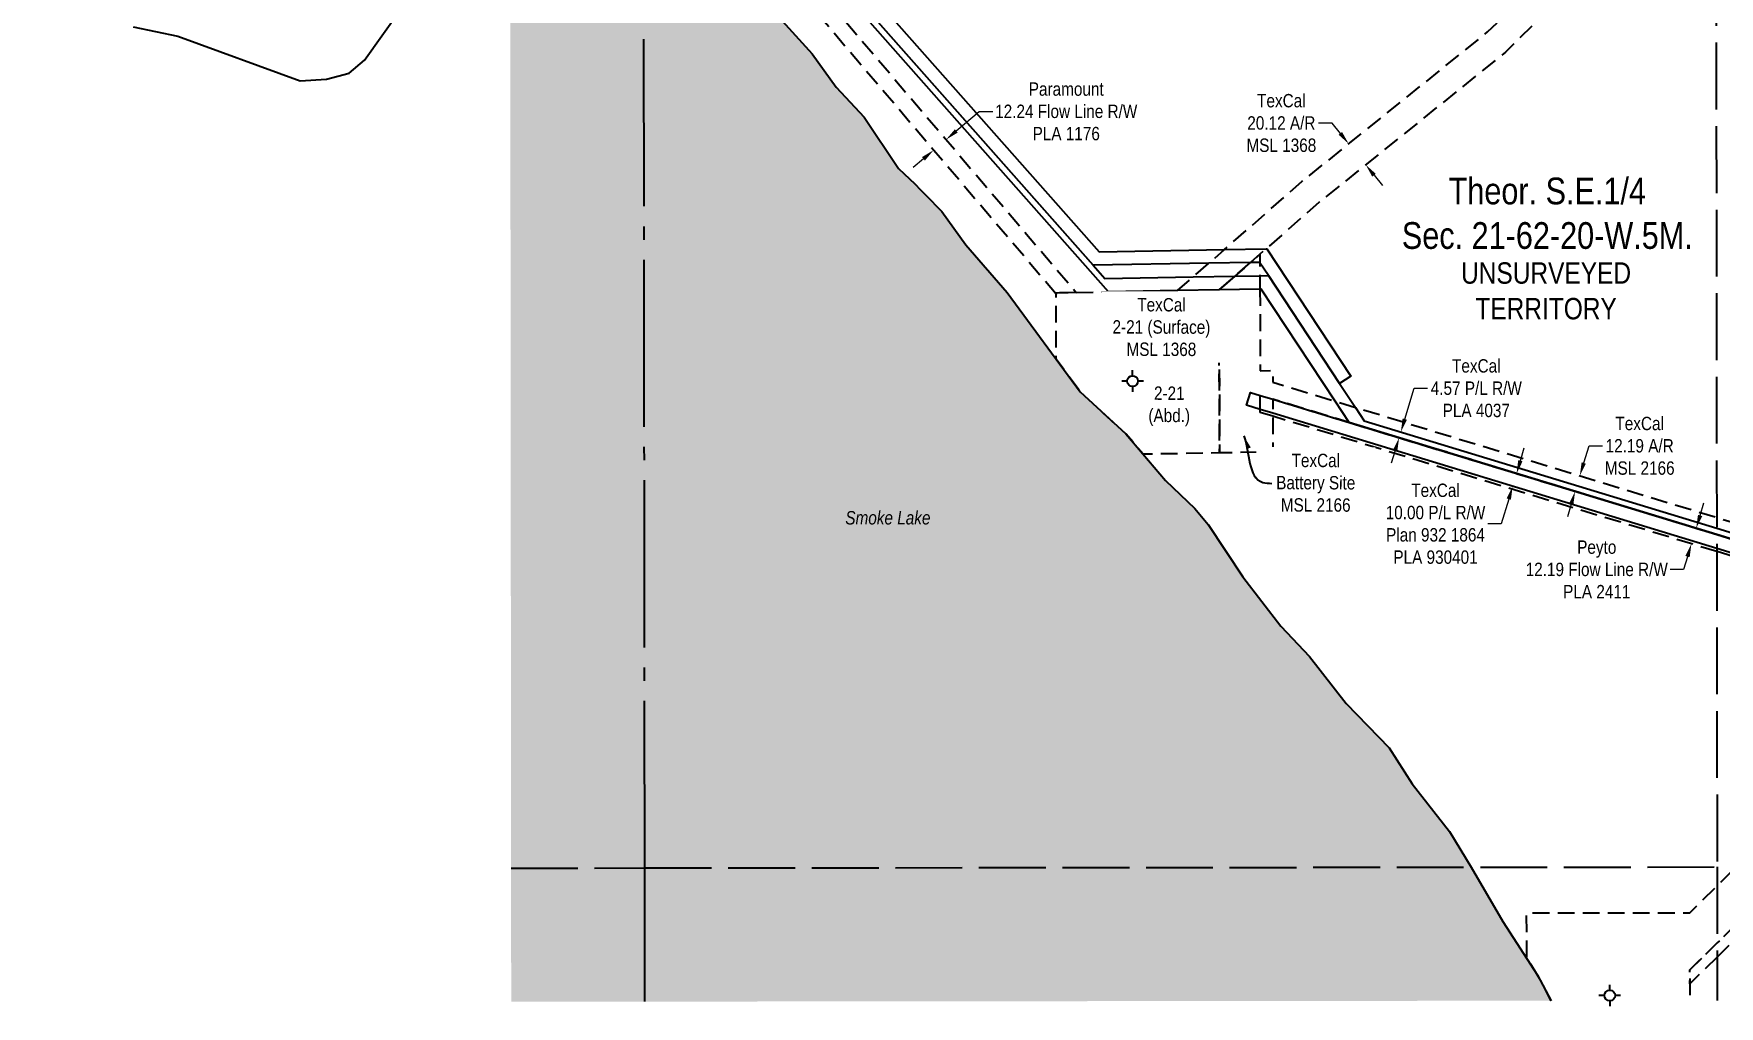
# Model space of a CAD drawing. Extents: x 500622 to 512229, y 6022177 to 6028063.
# Drawn here: x 503515 to 504776, y 6024637 to 6025364 of the extents above; entities that cross this region are included whole.
import ezdxf

# ---------------------------------------------------------------- set-up
doc = ezdxf.new("R2010")
doc.units = 0
doc.header["$LTSCALE"] = 5
doc.header["$PDMODE"] = 3
doc.header["$PDSIZE"] = 30
for name, pattern in [('foc-ACCESSROAD', [3.75, 2.5, -1.25]), ('foc-FLOWLINE', [3.75, 2.5, -1.25]), ('foc-QUARTERLINE', [33, 25, -3, 2, -3]), ('foc-UNSURVEYED', [12.5, 10, -2.5])]:
    doc.linetypes.add(name, pattern=pattern)
doc.layers.get('Defpoints').update_dxf_attribs({"color": 9})
for name, color, linetype in [('C-SYMBOL', 7, 'Continuous'), ('F-EZE', 190, 'foc-FLOWLINE'), ('F-FLOWLINE', 190, 'foc-FLOWLINE'), ('F-RW', 190, 'Continuous'), ('F-WS', 190, 'foc-ACCESSROAD'), ('F-WS-S', 190, 'Continuous'), ('L-QSEC', 8, 'foc-QUARTERLINE'), ('L-UNS-T', 3, 'Continuous'), ('L-USEC', 7, 'foc-UNSURVEYED'), ('T-WATER', 160, 'Continuous'), ('T-WATER-H', 133, 'Continuous'), ('T-WATER-T', 170, 'Continuous')]:
    doc.layers.add(name, color=color, linetype=linetype)
for name, color, linetype, lineweight in [('F-AR-T', 190, 'Continuous', 9), ('F-FLOWLINE-T', 190, 'Continuous', 9), ('F-RW-T', 190, 'Continuous', 9), ('F-WS-T', 190, 'Continuous', 9)]:
    doc.layers.add(name, color=color, linetype=linetype, lineweight=lineweight)
doc.styles.add('175L', font='ARIALN.TTF', dxfattribs={"height": 20})
doc.styles.add('80CG', font='ARIALN.TTF', dxfattribs={"height": 10})
doc.styles.add('80L', font='ARIALN.TTF', dxfattribs={"height": 10})
doc.dimstyles.new('Compass 5 000', dxfattribs={"dimscale": 5, "dimtxt": 9, "dimasz": 2, "dimexe": 0.2, "dimexo": 0.0625, "dimgap": 0.5, "dimtad": 0, "dimtih": 1, "dimtoh": 1, "dimzin": 0, "dimdsep": 46, "dimtxsty": '80CG', "dimcen": 0.1, "dimse1": 1, "dimse2": 1, "dimclrd": 256, "dimclrt": 256, "dimaunit": 1, "dimadec": 4, "dimazin": 0, "dimtfac": 0.06, "dimtofl": 0, "dimtmove": 0, "dimatfit": 1, "dimfxl": 0.2, "dimtolj": 1, "dimtzin": 0, "dimlwd": -1, "dimarcsym": 0})

# ---------------------------------------------------------------- blocks, each defined once
blk = doc.blocks.new('*D1052')
at = {"layer": 'Defpoints', "color": 0, "transparency": 16777216}
for p in [(504537.6, 6025066.5), (504538, 6025061.6), (504539.3, 6025065.9)]:
    blk.add_point(p, dxfattribs=at)
at = {"layer": 'F-RW-T', "transparency": 16777216}
for p, q in [((504540.5, 6025076), (504547.5, 6025099.1)), ((504547.5, 6025099.1), (504557.5, 6025099.1)), ((504533.3, 6025052.5), (504530.4, 6025043))]:
    blk.add_line(p, q, dxfattribs=at)
for points in [[(504538.9, 6025076.5), (504542.1, 6025075.5), (504537.6, 6025066.5)], [(504531.8, 6025053), (504534.9, 6025052), (504536.3, 6025062.1)]]:
    blk.add_solid(points, dxfattribs=at)
at = {"layer": 'F-RW-T', "transparency": 16777216, "insert": (504594, 6025099.1), "char_height": 10, "attachment_point": 5, "style": '80CG'}
blk.add_mtext('\\A1;TexCal\\P4.57 P/L R/W\\PPLA 4037', dxfattribs=at)
blk = doc.blocks.new('*D1059')
at = {"layer": 'Defpoints', "color": 0, "transparency": 16777216}
for p in [(504175.8, 6025310.5), (504166.5, 6025302.6), (504188.1, 6025277.2)]:
    blk.add_point(p, dxfattribs=at)
at = {"layer": 'F-RW-T', "transparency": 16777216}
for p, q in [((504205, 6025291.6), (504222.3, 6025306.2)), ((504222.3, 6025306.2), (504232.3, 6025306.2)), ((504180.5, 6025270.7), (504172.9, 6025264.2))]:
    blk.add_line(p, q, dxfattribs=at)
for points in [[(504204, 6025292.8), (504206.1, 6025290.3), (504197.4, 6025285.1)], [(504179.4, 6025272), (504181.6, 6025269.4), (504188.1, 6025277.2)]]:
    blk.add_solid(points, dxfattribs=at)
at = {"layer": 'F-RW-T', "transparency": 16777216, "insert": (504287.3, 6025306.2), "char_height": 10, "attachment_point": 5, "style": '80CG'}
blk.add_mtext('\\A1;Paramount\\P12.24 Flow Line R/W\\PPLA 1176', dxfattribs=at)
blk = doc.blocks.new('*D1062')
at = {"layer": 'Defpoints', "color": 0, "transparency": 16777216}
for p in [(504498.6, 6025281.9), (504499.9, 6025282.9), (504512.5, 6025267.3)]:
    blk.add_point(p, dxfattribs=at)
at = {"layer": 'F-AR-T', "transparency": 16777216}
for p, q in [((504486.1, 6025297.5), (504476.1, 6025297.5)), ((504492.4, 6025289.7), (504486.1, 6025297.5)), ((504517.5, 6025258.5), (504523.8, 6025250.7))]:
    blk.add_line(p, q, dxfattribs=at)
for points in [[(504493.6, 6025290.8), (504491.1, 6025288.7), (504498.6, 6025281.9)], [(504518.8, 6025259.5), (504516.2, 6025257.4), (504511.3, 6025266.3)]]:
    blk.add_solid(points, dxfattribs=at)
at = {"layer": 'F-AR-T', "transparency": 16777216, "insert": (504448.2, 6025297.5), "char_height": 10, "attachment_point": 5, "style": '80CG'}
blk.add_mtext('\\A1;TexCal\\P20.12 A/R\\PMSL 1368', dxfattribs=at)
blk = doc.blocks.new('*D1063')
at = {"layer": 'Defpoints', "color": 0, "transparency": 16777216}
for p in [(504662.1, 6025036.5), (504671.4, 6025033.6), (504658.6, 6025024.8)]:
    blk.add_point(p, dxfattribs=at)
at = {"layer": 'F-AR-T', "transparency": 16777216}
for p, q in [((504674.4, 6025043.2), (504678.3, 6025056)), ((504678.3, 6025056), (504688.3, 6025056)), ((504665, 6025012.4), (504662.1, 6025002.8))]:
    blk.add_line(p, q, dxfattribs=at)
for points in [[(504672.8, 6025043.7), (504676, 6025042.7), (504671.4, 6025033.6)], [(504663.4, 6025012.9), (504666.6, 6025011.9), (504667.9, 6025022)]]:
    blk.add_solid(points, dxfattribs=at)
at = {"layer": 'F-AR-T', "transparency": 16777216, "insert": (504716.2, 6025056), "char_height": 10, "attachment_point": 5, "style": '80CG'}
blk.add_mtext('\\A1;TexCal\\P12.19 A/R\\PMSL 2166', dxfattribs=at)
blk = doc.blocks.new('*D1065')
at = {"layer": 'Defpoints', "color": 0, "transparency": 16777216}
for p in [(504600.1, 6025042.6), (504597.1, 6025033.1), (504621.2, 6025025.8)]:
    blk.add_point(p, dxfattribs=at)
at = {"layer": 'F-RW-T', "transparency": 16777216}
for p, q in [((504627, 6025044.9), (504629.9, 6025054.4)), ((504618.3, 6025016.2), (504612.6, 6024997.7)), ((504612.6, 6024997.7), (504602.6, 6024997.7))]:
    blk.add_line(p, q, dxfattribs=at)
for points in [[(504625.4, 6025045.4), (504628.6, 6025044.4), (504624.1, 6025035.3)], [(504616.7, 6025016.7), (504619.9, 6025015.7), (504621.2, 6025025.8)]]:
    blk.add_solid(points, dxfattribs=at)
at = {"layer": 'F-RW-T', "transparency": 16777216, "insert": (504563.5, 6024997.7), "char_height": 10, "attachment_point": 5, "style": '80CG'}
blk.add_mtext('\\A1;TexCal\\P10.00 P/L R/W\\PPlan 932 1864\\PPLA 930401', dxfattribs=at)
blk = doc.blocks.new('*D1067')
at = {"layer": 'Defpoints', "color": 0, "transparency": 16777216}
for p in [(504757.1, 6024994.8), (504753.5, 6024983.1), (504754.9, 6024982.7)]:
    blk.add_point(p, dxfattribs=at)
at = {"layer": 'F-FLOWLINE-T', "transparency": 16777216}
for p, q in [((504761.4, 6025003.9), (504764.3, 6025013.5)), ((504752, 6024973.1), (504749.1, 6024963.6)), ((504749.1, 6024963.6), (504739.1, 6024963.6))]:
    blk.add_line(p, q, dxfattribs=at)
for points in [[(504759.8, 6025004.4), (504763, 6025003.4), (504758.5, 6024994.4)], [(504750.4, 6024973.6), (504753.6, 6024972.7), (504754.9, 6024982.7)]]:
    blk.add_solid(points, dxfattribs=at)
at = {"layer": 'F-FLOWLINE-T', "transparency": 16777216, "insert": (504684.1, 6024963.6), "char_height": 10, "attachment_point": 5, "style": '80CG'}
blk.add_mtext('\\A1;Peyto\\P12.19 Flow Line R/W\\PPLA 2411', dxfattribs=at)
blk = doc.blocks.new('Gabd')
for p, q in [((-0.81, 0), (-1.62, 0)), ((0, 0.81), (0, 1.62)), ((1.62, 0), (0.81, 0)), ((0, -0.81), (0, -1.62))]:
    blk.add_line(p, q)
blk.add_circle((0, 0), 0.8)

msp = doc.modelspace()

# ---------------------------------------------------------------- hatches: boundary and pattern name
at = {"layer": 'T-WATER-H'}
h = msp.add_hatch(color=256, dxfattribs=at)
h.dxf.hatch_style = 1
h.paths.add_polyline_path([(503871.463, 6025418.825), (503909.194, 6025427.474), (503928.582, 6025429.694), (503971.402, 6025429.926), (503988.624, 6025428.844), (504004.409, 6025423.969), (504031.876, 6025409.401), (504056.562, 6025391.857), (504067.339, 6025382.307), (504097.353, 6025349.325), (504115.2, 6025324.398), (504136.206, 6025301.984), (504161.959, 6025263.572), (504166.127, 6025259.573), (504174.128, 6025251.897), (504178.364, 6025247.565), (504181.949, 6025243.896), (504194.356, 6025231.205), (504212.317, 6025206.466), (504243.023, 6025170.8), (504297.749, 6025096.484), (504331.857, 6025065.02), (504361.579, 6025030.044), (504383.493, 6025009.221), (504393.334, 6024997.12), (504419.352, 6024957.995), (504447.755, 6024921.172), (504469.188, 6024898.53), (504496.701, 6024863.179), (504528.758, 6024830.206), (504545.953, 6024803.211), (504574.075, 6024767.582), (504590.248, 6024740.799), (504613.905, 6024700.269), (504639.9, 6024660.067), (504649.974, 6024640.923), (503872.171, 6024640.137)])

# ---------------------------------------------------------------- linework, layer by layer
at = {"layer": 'F-EZE', "flags": 128}
msp.add_lwpolyline([(504774.17, 6024673.594), (504753.676, 6024653.425), (504753.666, 6024663.939), (504774.159, 6024684.108), (504804.286, 6024713.759), (504832.006, 6024741.04), (504842.711, 6024741.049), (504804.297, 6024703.245), (504774.17, 6024673.594)], close=True, dxfattribs=at)
at = {"layer": 'F-FLOWLINE'}
for points in [[(504279.793, 6025170.558), (504279.795, 6025169.477), (503971.305, 6025531.971), (503960.768, 6025544.353), (503848.148, 6025676.688), (503848.131, 6025695.594), (503971.288, 6025550.814), (503976.773, 6025544.369), (504294.698, 6025170.813), (504279.793, 6025170.558)], [(504938.29, 6024929.112), (504938.291, 6024926.815), (504804.013, 6024967.739), (504773.844, 6024976.934), (504441.777, 6025078.137), (504432.321, 6025081.018), (504432.319, 6025083.317), (504432.307, 6025093.769), (504441.763, 6025090.887), (504499.02, 6025073.437), (504773.831, 6024989.683), (504804, 6024980.489), (504938.279, 6024939.565), (504938.29, 6024929.112)]]:
    msp.add_lwpolyline(points, close=True, dxfattribs=at)
at = {"layer": 'F-RW'}
for points in [[(503179.01, 6026066.892), (503746.633, 6025796.12), (503814.879, 6025763.565), (503848.104, 6025725.978), (503971.255, 6025586.658), (504008.612, 6025544.398), (504311.955, 6025201.229), (504405.626, 6025202.833), (504436.741, 6025203.364), (504437.27, 6025203.374), (504500.129, 6025108.159), (504491.788, 6025102.656), (504438.522, 6025183.337), (504432.202, 6025192.911), (504431.953, 6025193.288), (504425.126, 6025193.172), (504394.012, 6025192.639), (504307.519, 6025191.159), (503995.288, 6025544.386), (503971.269, 6025571.556), (503848.118, 6025710.875), (503808.739, 6025755.424), (503726.095, 6025794.842), (503179.018, 6026055.817)], [(503179.018, 6026055.817), (503726.095, 6025794.842), (503808.739, 6025755.424), (503848.118, 6025710.875), (503971.269, 6025571.556), (503995.288, 6025544.386), (504307.519, 6025191.159), (504316.282, 6025181.246), (504382.316, 6025182.376), (504413.431, 6025182.909), (504432.213, 6025183.229), (504438.522, 6025183.337), (504491.788, 6025102.656), (504503.58, 6025084.793), (504510.166, 6025074.817), (504773.825, 6024994.463), (504803.995, 6024985.268)], [(504804, 6024980.489), (504773.831, 6024989.683), (504499.02, 6025073.437), (504488.485, 6025089.394), (504433.17, 6025173.182), (504432.223, 6025173.166), (504401.736, 6025172.644), (504370.62, 6025172.113), (504319.022, 6025171.229), (503989.184, 6025544.381), (503971.276, 6025564.629), (503848.124, 6025703.952), (503848.131, 6025695.63), (503802.567, 6025747.232), (503726.105, 6025783.637), (503726.1, 6025789.769), (503179.022, 6026050.74)], [(504804.011, 6024970.036), (504773.842, 6024979.231), (504441.775, 6025080.435), (504432.319, 6025083.317), (504422.243, 6025086.387), (504425.156, 6025095.948), (504432.307, 6025093.769), (504441.763, 6025090.887), (504499.02, 6025073.437), (504773.831, 6024989.683), (504804, 6024980.489)]]:
    msp.add_lwpolyline(points, dxfattribs=at)
at = {"layer": 'F-WS', "flags": 128}
for points in [[(504413.431, 6025182.909), (504401.736, 6025172.644), (504401.867, 6025050.683), (504344.871, 6025049.708), (504331.857, 6025065.022), (504297.748, 6025096.486), (504279.847, 6025120.796), (504279.795, 6025169.477), (504279.793, 6025170.558), (504294.698, 6025170.813), (504319.022, 6025171.229), (504370.62, 6025172.113), (504382.316, 6025182.376), (504394.012, 6025192.639), (504405.626, 6025202.833), (504463.551, 6025253.665), (504602.496, 6025365.61), (504721.317, 6025483.466), (504723.447, 6025485.579), (504737.941, 6025471.611), (504735.811, 6025469.498), (504615.93, 6025350.591), (504476.506, 6025238.261), (504436.741, 6025203.364), (504432.195, 6025199.374), (504425.126, 6025193.172), (504413.431, 6025182.909)], [(504432.223, 6025173.166), (504432.288, 6025112.178), (504441.739, 6025112.339), (504441.749, 6025103.638), (504488.485, 6025089.394), (504503.58, 6025084.793), (504773.817, 6025002.435), (504803.986, 6024993.24), (504938.264, 6024952.316), (504938.273, 6024944.344), (504938.279, 6024939.565), (504804, 6024980.489), (504773.831, 6024989.683), (504499.02, 6025073.437), (504441.763, 6025090.887), (504441.775, 6025080.435), (504441.777, 6025078.137), (504441.805, 6025051.366), (504401.867, 6025050.683), (504401.736, 6025172.644), (504413.431, 6025182.909), (504425.126, 6025193.172), (504432.195, 6025199.374), (504432.202, 6025192.911), (504432.213, 6025183.229), (504432.223, 6025173.166)]]:
    msp.add_lwpolyline(points, close=True, dxfattribs=at)
msp.add_lwpolyline([(504649.975, 6024640.923), (504639.899, 6024660.07), (504631.71, 6024672.734), (504631.674, 6024706.552), (504753.62, 6024706.669), (504774.113, 6024726.838), (504788.5, 6024741), (504804.24, 6024756.488), (504938.333, 6024888.46), (504938.345, 6024877.766), (504970.962, 6024877.797), (504956.717, 6024863.779), (504933.561, 6024840.988), (504931.938, 6024839.392), (504924.276, 6024831.85), (504832.003, 6024741.04), (504804.286, 6024713.759), (504774.159, 6024684.108), (504753.665, 6024663.939), (504753.676, 6024653.425), (504753.69, 6024641.028)], dxfattribs=at)
at = {"layer": 'L-QSEC'}
for p, q in [((503972.031, 6024740.217), (503971.294, 6025544.365)), ((503972.122, 6024640.238), (503972.031, 6024740.217))]:
    msp.add_line(p, q, dxfattribs=at)
at = {"layer": 'L-USEC'}
for p, q in [((504773.234, 6025545.145), (504774.098, 6024740.985)), ((503872.08, 6024740.121), (503972.031, 6024740.217)), ((503972.031, 6024740.217), (504774.098, 6024740.985)), ((504774.098, 6024740.985), (504774.205, 6024641.049))]:
    msp.add_line(p, q, dxfattribs=at)
at = {"layer": 'T-WATER'}
for points in [[(504067.339, 6025382.307), (504097.353, 6025349.325), (504115.2, 6025324.398), (504136.206, 6025301.984), (504161.959, 6025263.572), (504166.127, 6025259.573), (504174.128, 6025251.897), (504178.364, 6025247.565), (504181.949, 6025243.896), (504194.356, 6025231.205), (504212.317, 6025206.466), (504243.023, 6025170.8), (504297.749, 6025096.484), (504331.857, 6025065.02), (504361.579, 6025030.044), (504383.493, 6025009.221), (504393.334, 6024997.12), (504419.352, 6024957.995), (504447.755, 6024921.172), (504469.188, 6024898.53), (504496.701, 6024863.179), (504528.758, 6024830.206), (504545.953, 6024803.211), (504574.075, 6024767.582), (504590.248, 6024740.799), (504613.905, 6024700.269), (504639.9, 6024660.067), (504649.974, 6024640.923)], [(503589.346, 6025369.45), (503622.741, 6025362.528), (503714.349, 6025329.044), (503734.008, 6025330.367), (503750.918, 6025334.906), (503762.364, 6025344.544), (503788.404, 6025380.925)]]:
    msp.add_lwpolyline(points, dxfattribs=at)

# ---------------------------------------------------------------- block references
at = {"layer": 'F-WS-S', "color": 3, "xscale": 4.997304999999953, "yscale": 4.997304999999953, "zscale": 4.997304999999953}
msp.add_blockref('Gabd', (504693.836, 6024644.809), dxfattribs=at)

# ---------------------------------------------------------------- texts
at = {"layer": 'C-SYMBOL', "color": 3, "insert": (504647.119, 6025256.679), "char_height": 19.98922, "width": 215.86803, "attachment_point": 2, "style": '175L'}
msp.add_mtext('Theor. S.E.1/4\\PSec. 21-62-20-W.5M.', dxfattribs=at)
at = {"layer": 'L-UNS-T', "color": 3, "insert": (504646.197, 6025171.873), "char_height": 15.99138, "attachment_point": 5, "style": '80L'}
msp.add_mtext_dynamic_manual_height_columns('UNSURVEYED TERRITORY', width=126.41375, gutter_width=47.5, heights=[0], dxfattribs=at)
at = {"layer": 'T-WATER-T', "insert": (504121.607, 6025007.185), "char_height": 10, "attachment_point": 1, "style": '80L'}
msp.add_mtext_dynamic_manual_height_columns('\\pi0.47299;{\\fArial Narrow|b0|i1|c0|p34;Smoke Lake}', width=63.53124, gutter_width=50, heights=[0], dxfattribs=at)

# ---------------------------------------------------------------- dimensions: what is measured, and where the dimension line sits
at = {"layer": 'F-AR-T'}
dim = msp.add_aligned_dim(p1=(504512.502, 6025267.262), p2=(504499.877, 6025282.932), distance=1.607, text='TexCal\\P20.12 A/R\\PMSL 1368', dimstyle='Compass 5 000', dxfattribs=at)
dim.commit()
dim.dimension.update_dxf_attribs({"geometry": '*D1062', "text_midpoint": (504448.151, 6025297.498)})
dim = msp.add_linear_dim(base=(504671.443, 6025033.635), p1=(504658.568, 6025024.812), p2=(504662.122, 6025036.475), angle=73.050626, text='TexCal\\P12.19 A/R\\PMSL 2166', dimstyle='Compass 5 000', dxfattribs=at)
dim.commit()
dim.dimension.update_dxf_attribs({"geometry": '*D1063', "text_midpoint": (504716.175, 6025056.013), "dimtype": 161})
at = {"layer": 'F-FLOWLINE-T'}
dim = msp.add_aligned_dim(p1=(504757.079, 6024994.788), p2=(504753.525, 6024983.126), distance=1.455, text='Peyto\\P12.19 Flow Line R/W\\PPLA 2411', dimstyle='Compass 5 000', dxfattribs=at)
dim.commit()
dim.dimension.update_dxf_attribs({"geometry": '*D1067', "text_midpoint": (504684.087, 6024963.571)})
at = {"layer": 'F-RW-T'}
for base, p1, p2, angle, text, picture, middle in [((504188.135, 6025277.183), (504175.843, 6025310.465), (504166.546, 6025302.552), 220.398458, 'Paramount\\P12.24 Flow Line R/W\\PPLA 1176', '*D1059', (504287.284, 6025306.245)), ((504537.596, 6025066.457), (504537.963, 6025061.568), (504539.295, 6025065.939), 73.050692, 'TexCal\\P4.57 P/L R/W\\PPLA 4037', '*D1052', (504593.979, 6025099.054)), ((504621.182, 6025025.757), (504600.06, 6025042.643), (504597.146, 6025033.083), 253.050317, 'TexCal\\P10.00 P/L R/W\\PPlan 932 1864\\PPLA 930401', '*D1065', (504563.539, 6024997.679))]:
    dim = msp.add_linear_dim(base=base, p1=p1, p2=p2, angle=angle, text=text, dimstyle='Compass 5 000', dxfattribs=at)
    dim.commit()
    dim.dimension.update_dxf_attribs({"geometry": picture, "text_midpoint": middle, "dimtype": 161})

# ---------------------------------------------------------------- next in the draw order: texts
at = {"layer": 'F-WS-T', "char_height": 9.99004, "width": 78.91625, "attachment_point": 5, "rotation": 359.845853, "style": '80CG', "bg_fill": 2}
for s, insert in [('\\A1;TexCal\\P2-21 (Surface)\\PMSL 1368', (504358.525, 6025144.843)), ('\\A1;TexCal\\PBattery Site\\PMSL 2166', (504473.929, 6025028.371))]:
    msp.add_mtext(s, dxfattribs=dict(at, insert=insert))
at = {"layer": 'F-WS-T', "insert": (504364.352, 6025085.574), "char_height": 9.99, "width": 30.56747, "attachment_point": 5, "rotation": 359.845853, "style": '80CG', "bg_fill": 3, "box_fill_scale": 1.15, "bg_fill_color": 256, "bg_fill_true_color": 256, "bg_fill_transparency": 0}
msp.add_mtext('\\A1;2-21\\P(Abd.)', dxfattribs=at)

# ---------------------------------------------------------------- next in the draw order: block references
at = {"layer": 'F-WS-S', "color": 3, "xscale": 4.997304999999953, "yscale": 4.997304999999953, "zscale": 4.997304999999953}
msp.add_blockref('Gabd', (504336.924, 6025104.437), dxfattribs=at)

# ---------------------------------------------------------------- next in the draw order: leaders
at = {"layer": 'F-WS-T', "path_type": 1}
msp.add_leader([(504420.029, 6025063.419), (504434.279, 6025028.704), (504440.958, 6025027.814)], dimstyle='Compass 5 000', override={"dimgap": 0.5, "dimtad": 0}, dxfattribs=at)

doc.saveas('drawing.dxf')
